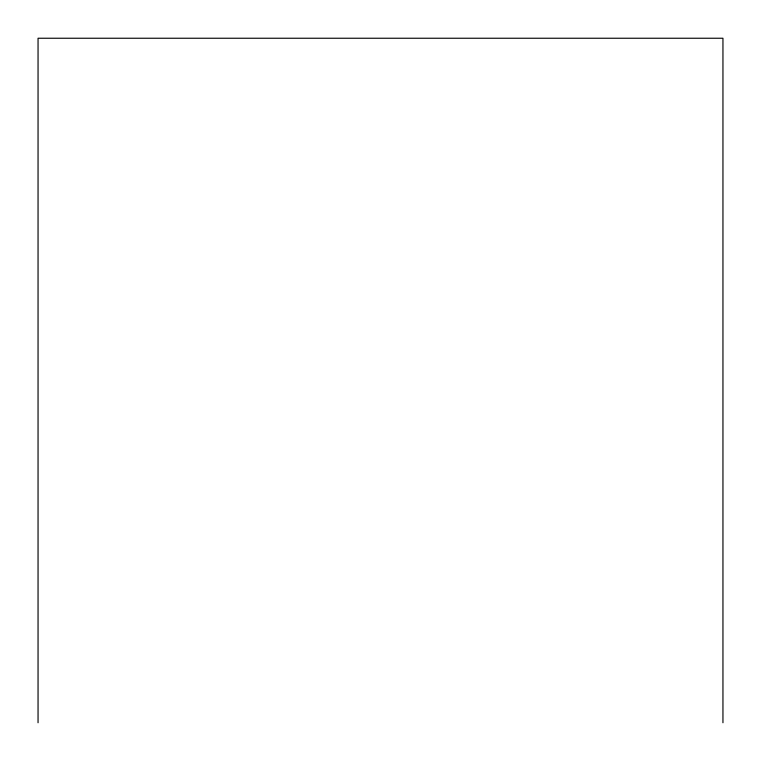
<?xml version="1.0" encoding="UTF-8"?>
<svg xmlns="http://www.w3.org/2000/svg" width="761" height="761" viewBox="0 0 761 761"><rect width="100%" height="100%" fill="white"/><g stroke="black" fill="none" stroke-linecap="round" stroke-linejoin="round"><path stroke-width="1.14" d="M722.95 722.76L722.95 38.24L38.05 38.24L38.05 722.76"/></g></svg>
